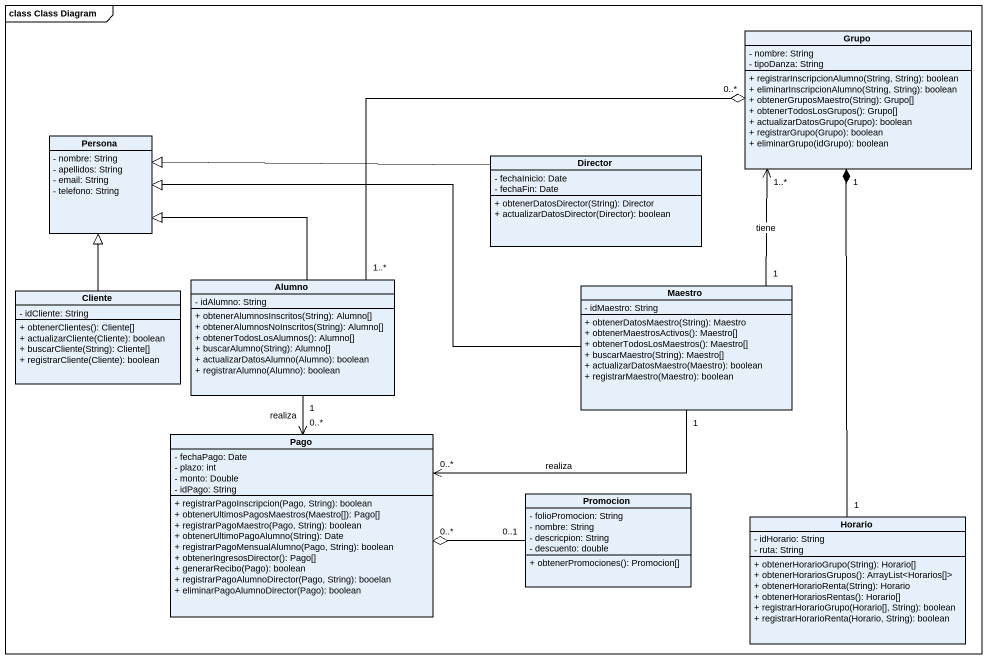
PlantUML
@startuml
mainframe class Class Diagram
hide circle
hide empty members
skinparam classAttributeIconSize 0
class Grupo {
  - nombre: String
  - tipoDanza: String
  + registrarInscripcionAlumno(String, String): boolean
  + eliminarInscripcionAlumno(String, String): boolean
  + obtenerGruposMaestro(String): Grupo[]
  + obtenerTodosLosGrupos(): Grupo[]
  + actualizarDatosGrupo(Grupo): boolean
  + registrarGrupo(Grupo): boolean
  + eliminarGrupo(idGrupo): boolean
}
class Persona {
  - nombre: String
  - apellidos: String
  - email: String
  - telefono: String
}
class Director {
  - fechaInicio: Date
  - fechaFin: Date
  + obtenerDatosDirector(String): Director
  + actualizarDatosDirector(Director): boolean
}
class Cliente {
  - idCliente: String
  + obtenerClientes(): Cliente[]
  + actualizarCliente(Cliente): boolean
  + buscarCliente(String): Cliente[]
  + registrarCliente(Cliente): boolean
}
class Alumno {
  - idAlumno: String
  + obtenerAlumnosInscritos(String): Alumno[]
  + obtenerAlumnosNoInscritos(String): Alumno[]
  + obtenerTodosLosAlumnos(): Alumno[]
  + buscarAlumno(String): Alumno[]
  + actualizarDatosAlumno(Alumno): boolean
  + registrarAlumno(Alumno): boolean
}
class Maestro {
  - idMaestro: String
  + obtenerDatosMaestro(String): Maestro
  + obtenerMaestrosActivos(): Maestro[]
  + obtenerTodosLosMaestros(): Maestro[]
  + buscarMaestro(String): Maestro[]
  + actualizarDatosMaestro(Maestro): boolean
  + registrarMaestro(Maestro): boolean
}
class Pago {
  - fechaPago: Date
  - plazo: int
  - monto: Double
  - idPago: String
  + registrarPagoInscripcion(Pago, String): boolean
  + obtenerUltimosPagosMaestros(Maestro[]): Pago[]
  + registrarPagoMaestro(Pago, String): boolean
  + obtenerUltimoPagoAlumno(String): Date
  + registrarPagoMensualAlumno(Pago, String): boolean
  + obtenerIngresosDirector(): Pago[]
  + generarRecibo(Pago): boolean
  + registrarPagoAlumnoDirector(Pago, String): booelan
  + eliminarPagoAlumnoDirector(Pago): boolean
}
class Promocion {
  - folioPromocion: String
  - nombre: String
  - descricpion: String
  - descuento: double
  + obtenerPromociones(): Promocion[]
}
class Horario {
  - idHorario: String
  - ruta: String
  + obtenerHorarioGrupo(String): Horario[]
  + obtenerHorariosGrupos(): ArrayList<Horarios[]>
  + obtenerHorarioRenta(String): Horario
  + obtenerHorariosRentas(): Horario[]
  + registrarHorarioGrupo(Horario[], String): boolean
  + registrarHorarioRenta(Horario, String): boolean
}
Director -left-|> Persona
Cliente -up-|> Persona
Alumno "1..*" -right-o "0..*" Grupo
Alumno -up-|> Persona
Alumno "1" --> "0..*" Pago : realiza
Maestro "1" -up-> "1..*" Grupo : tiene
Maestro -left-|> Persona
Maestro "1" -left-> "0..*" Pago : realiza
Promocion "0..1" -left-o "0..*" Pago
Horario "1" -up-* "1" Grupo
@enduml
